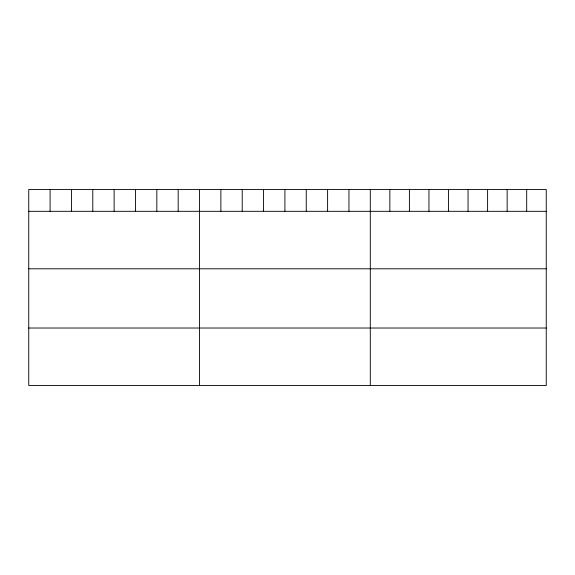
<?xml version="1.0" encoding="UTF-8"?>
<svg xmlns="http://www.w3.org/2000/svg" width="575" height="575" viewBox="0 0 575 575"><rect width="100%" height="100%" fill="white"/><g stroke="black" fill="none" stroke-linecap="round" stroke-linejoin="round"><path stroke-width="0.86" d="M546.25 211.312L546.25 385.509L28.75 385.509L28.75 189.491L546.25 189.491L546.25 211.312L28.75 211.312M28.75 268.798L546.25 268.798M28.75 328.023L546.25 328.023M526.7 189.491L526.7 211.312M507.15 189.491L507.15 211.312M487.6 189.491L487.6 211.312M468.05 189.491L468.05 211.312M448.5 189.491L448.5 211.312M428.95 189.491L428.95 211.312M409.4 189.491L409.4 211.312M389.85 189.491L389.85 211.312M370.3 189.491L370.3 385.509M348.953 189.491L348.953 211.312M327.606 189.491L327.606 211.312M306.259 189.491L306.259 211.312M284.912 189.491L284.912 211.312M263.566 189.491L263.566 211.312M242.219 189.491L242.219 211.312M220.872 189.491L220.872 211.312M199.525 189.491L199.525 385.509M178.178 189.491L178.178 211.312M156.831 189.491L156.831 211.312M135.484 189.491L135.484 211.312M114.138 189.491L114.138 211.312M92.791 189.491L92.791 211.312M71.444 189.491L71.444 211.312M50.097 189.491L50.097 211.312"/></g></svg>
